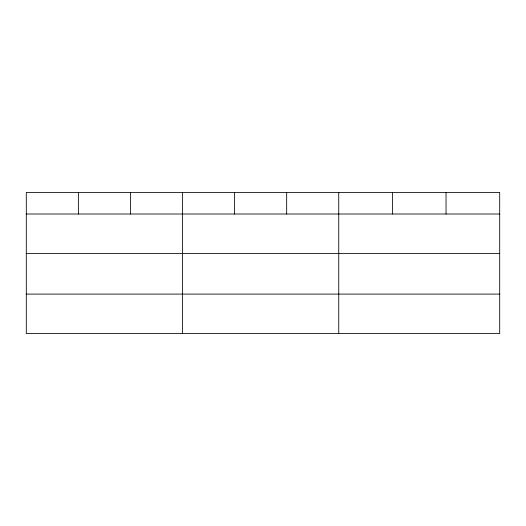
<?xml version="1.0" encoding="UTF-8"?>
<svg xmlns="http://www.w3.org/2000/svg" width="526" height="526" viewBox="0 0 526 526"><rect width="100%" height="100%" fill="white"/><g stroke="black" fill="none" stroke-linecap="round" stroke-linejoin="round"><path stroke-width="0.79" d="M499.7 253.453L499.7 192.45L26.3 192.45L26.3 333.55L499.7 333.55L499.7 253.453L26.3 253.453M26.3 214.01L499.7 214.01M26.3 294.1L499.7 294.1M446.048 192.45L446.048 214.01M392.396 192.45L392.396 214.01M338.744 192.45L338.744 333.55M286.67 192.45L286.67 214.01M234.596 192.45L234.596 214.01M182.522 192.45L182.522 333.55M130.448 192.45L130.448 214.01M78.374 192.45L78.374 214.01"/></g></svg>
